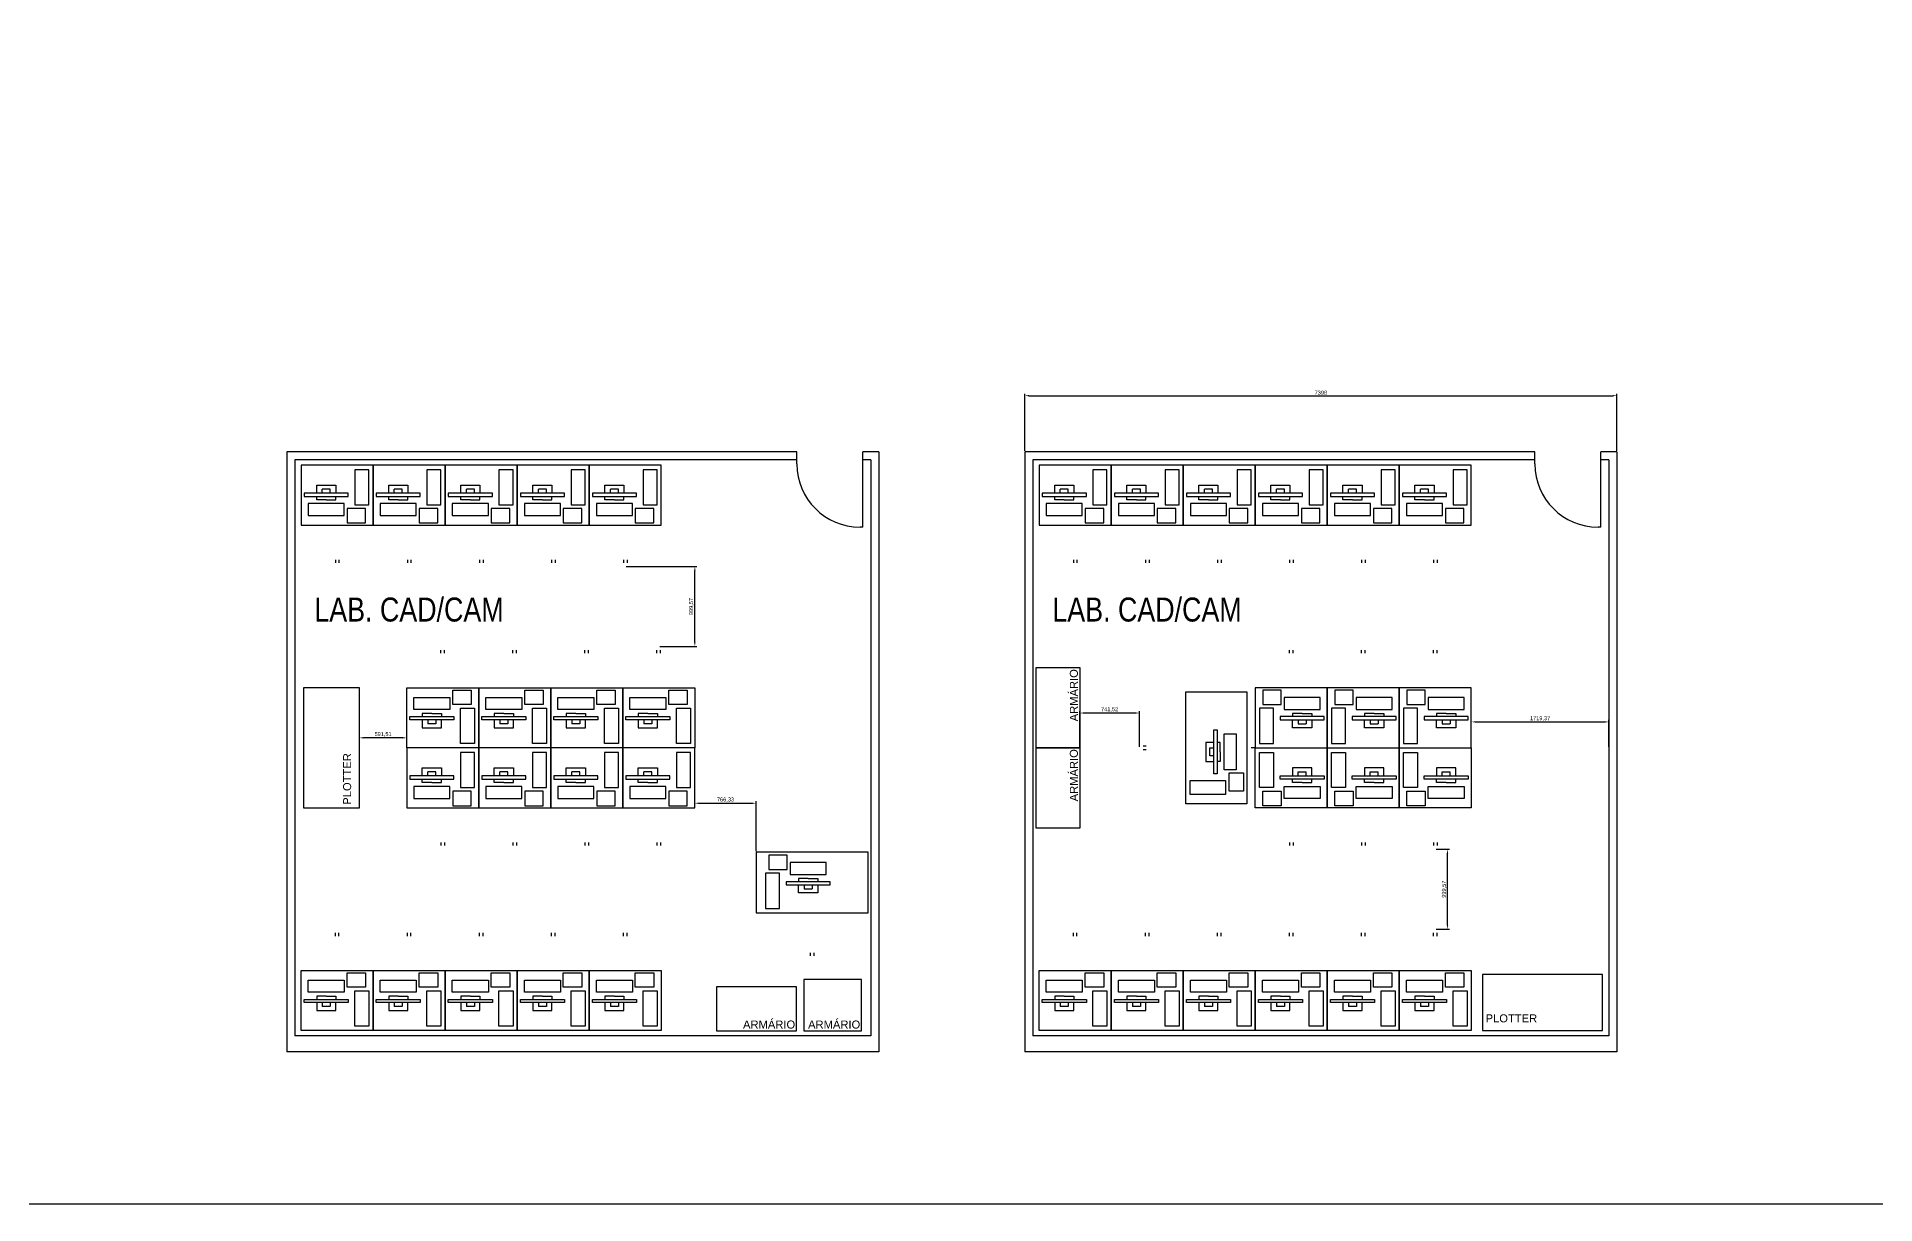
# Model space of a CAD drawing. Header units: millimetres. Extents: x 18768 to 1484868, y -11027 to 520152.
# Drawn here: x 392606 to 415581, y 25708 to 40299 of the extents above; entities that cross this region are included whole.
import ezdxf

# ---------------------------------------------------------------- set-up
doc = ezdxf.new("R2010")
doc.units = ezdxf.units.MM
for name, color, linetype in [('A Construir', 1, 'Continuous'), ('L035-ARRANJO-ADQUIRIR', 102, 'Continuous'), ('L035-TEXTO', 40, 'Continuous'), ('PAREDES', 7, 'Continuous')]:
    doc.layers.add(name, color=color, linetype=linetype)
doc.layers.add('L035-DEMOLIÇÃO', color=40, linetype='Continuous', plot=False)
doc.styles.get("Standard").update_dxf_attribs({"font": 'arial.ttf'})
doc.dimstyles.new('Anotativo', dxfattribs={"dimscale": 0, "dimtxt": 2.5, "dimasz": 2.5, "dimexe": 1.25, "dimexo": 0.625, "dimtad": 1, "dimtxsty": 'Standard', "dimcen": 2.5, "dimadec": 0, "dimazin": 0, "dimtfac": 1, "dimtmove": 0, "dimatfit": 3, "dimfxl": 1, "dimarcsym": 0})

# ---------------------------------------------------------------- blocks, each defined once
blk = doc.blocks.new('*D161')
at = {"color": 0, "lineweight": -2, "transparency": 16777216}
for p, q in [((399973, 33678), (400855, 33678)), ((400830, 32728), (400830, 33628)), ((400392, 32678), (400855, 32678))]:
    blk.add_line(p, q, dxfattribs=at)
at = {"color": 0, "lineweight": 15, "transparency": 16777216}
for points in [[(400822, 33628), (400839, 33628), (400830, 33678)], [(400822, 32728), (400839, 32728), (400830, 32678)]]:
    blk.add_solid(points, dxfattribs=at)
at = {"layer": 'DEFPOINTS', "color": 0, "lineweight": 15, "transparency": 16777216}
for p in [(399960, 33678), (400830, 33678), (400379, 32678)]:
    blk.add_point(p, dxfattribs=at)
at = {"color": 0, "transparency": 16777216, "insert": (400788, 33178), "char_height": 50, "attachment_point": 5, "rotation": 90}
blk.add_mtext('999,57', dxfattribs=at)
blk = doc.blocks.new('*D162')
at = {"color": 0, "lineweight": -2, "transparency": 16777216}
for p, q in [((400829, 30674), (400829, 30745)), ((400879, 30720), (401546, 30720)), ((401596, 30121), (401596, 30745))]:
    blk.add_line(p, q, dxfattribs=at)
at = {"color": 0, "lineweight": 15, "transparency": 16777216}
for points in [[(400879, 30728), (400879, 30711), (400829, 30720)], [(401546, 30728), (401546, 30711), (401596, 30720)]]:
    blk.add_solid(points, dxfattribs=at)
at = {"layer": 'DEFPOINTS', "color": 0, "lineweight": 15, "transparency": 16777216}
for p in [(400829, 30661), (401596, 30720), (401596, 30109)]:
    blk.add_point(p, dxfattribs=at)
at = {"color": 0, "transparency": 16777216, "insert": (401213, 30762), "char_height": 50, "attachment_point": 5}
blk.add_mtext('766,33', dxfattribs=at)
blk = doc.blocks.new('*D163')
at = {"color": 0, "lineweight": -2, "transparency": 16777216}
for p, q in [((396638, 31424), (396638, 31562)), ((397179, 31537), (396688, 31537)), ((397229, 31424), (397229, 31562))]:
    blk.add_line(p, q, dxfattribs=at)
at = {"color": 0, "lineweight": 15, "transparency": 16777216}
for points in [[(396688, 31545), (396688, 31528), (396638, 31537)], [(397179, 31545), (397179, 31528), (397229, 31537)]]:
    blk.add_solid(points, dxfattribs=at)
at = {"layer": 'DEFPOINTS', "color": 0, "lineweight": 15, "transparency": 16777216}
for p in [(396638, 31537), (396638, 31411), (397229, 31411)]:
    blk.add_point(p, dxfattribs=at)
at = {"color": 0, "transparency": 16777216, "insert": (396934, 31579), "char_height": 50, "attachment_point": 5}
blk.add_mtext('591,51', dxfattribs=at)
blk = doc.blocks.new('*D164')
at = {"color": 0, "lineweight": -2, "transparency": 16777216}
for p, q in [((410096, 30144), (410262, 30144)), ((410237, 29195), (410237, 30094)), ((410096, 29145), (410262, 29145))]:
    blk.add_line(p, q, dxfattribs=at)
at = {"color": 0, "lineweight": 15, "transparency": 16777216}
for points in [[(410229, 30094), (410245, 30094), (410237, 30144)], [(410229, 29195), (410245, 29195), (410237, 29145)]]:
    blk.add_solid(points, dxfattribs=at)
at = {"layer": 'DEFPOINTS', "color": 0, "lineweight": 15, "transparency": 16777216}
for p in [(410083, 30144), (410237, 30144), (410083, 29145)]:
    blk.add_point(p, dxfattribs=at)
at = {"color": 0, "transparency": 16777216, "insert": (410195, 29645), "char_height": 50, "attachment_point": 5, "rotation": 90}
blk.add_mtext('999,57', dxfattribs=at)
blk = doc.blocks.new('*D165')
at = {"color": 0, "lineweight": -2, "transparency": 16777216}
for p, q in [((410533, 31424), (410533, 31761)), ((410583, 31736), (412203, 31736)), ((412253, 31424), (412253, 31761))]:
    blk.add_line(p, q, dxfattribs=at)
at = {"color": 0, "lineweight": 15, "transparency": 16777216}
for points in [[(410583, 31744), (410583, 31728), (410533, 31736)], [(412203, 31744), (412203, 31728), (412253, 31736)]]:
    blk.add_solid(points, dxfattribs=at)
at = {"layer": 'DEFPOINTS', "color": 0, "lineweight": 15, "transparency": 16777216}
for p in [(412253, 31736), (410533, 31411), (412253, 31411)]:
    blk.add_point(p, dxfattribs=at)
at = {"color": 0, "transparency": 16777216, "insert": (411393, 31778), "char_height": 50, "attachment_point": 5}
blk.add_mtext('1719,37', dxfattribs=at)
blk = doc.blocks.new('*D166')
at = {"color": 0, "lineweight": -2, "transparency": 16777216}
for p, q in [((405643, 31424), (405643, 31872)), ((406335, 31847), (405693, 31847)), ((406385, 31424), (406385, 31872))]:
    blk.add_line(p, q, dxfattribs=at)
at = {"color": 0, "lineweight": 15, "transparency": 16777216}
for points in [[(405693, 31856), (405693, 31839), (405643, 31847)], [(406335, 31856), (406335, 31839), (406385, 31847)]]:
    blk.add_solid(points, dxfattribs=at)
at = {"layer": 'DEFPOINTS', "color": 0, "lineweight": 15, "transparency": 16777216}
for p in [(405643, 31847), (405643, 31411), (406385, 31411)]:
    blk.add_point(p, dxfattribs=at)
at = {"color": 0, "transparency": 16777216, "insert": (406014, 31890), "char_height": 50, "attachment_point": 5}
blk.add_mtext('741,52', dxfattribs=at)
blk = doc.blocks.new('*D806')
at = {"layer": 'A Construir', "color": 0, "linetype": 'ByBlock', "lineweight": -2, "transparency": 16777216}
for p, q in [((404954, 35123), (404954, 35838)), ((405004, 35813), (412302, 35813)), ((412352, 35123), (412352, 35838))]:
    blk.add_line(p, q, dxfattribs=at)
at = {"layer": 'A Construir', "color": 0, "linetype": 'ByBlock', "lineweight": 15, "transparency": 16777216}
for points in [[(405004, 35822), (405004, 35805), (404954, 35813)], [(412302, 35822), (412302, 35805), (412352, 35813)]]:
    blk.add_solid(points, dxfattribs=at)
at = {"layer": 'DEFPOINTS', "color": 0, "linetype": 'ByBlock', "lineweight": 15, "transparency": 16777216}
for p in [(412352, 35813), (404954, 35110), (412352, 35110)]:
    blk.add_point(p, dxfattribs=at)
at = {"layer": 'A Construir', "color": 0, "linetype": 'ByBlock', "lineweight": 15, "transparency": 16777216, "insert": (408653, 35851), "char_height": 50, "attachment_point": 5}
blk.add_mtext('7398', dxfattribs=at)

msp = doc.modelspace()

# ---------------------------------------------------------------- linework, layer by layer
for p, q in [((396104.513, 34593.763), (396104.513, 34693.763)), ((396104.513, 34693.763), (396344.513, 34693.763)), ((396344.513, 34693.763), (396344.513, 34593.763)), ((397004.513, 34593.763), (397004.513, 34693.763)), ((397004.513, 34693.763), (397244.513, 34693.763)), ((397244.513, 34693.763), (397244.513, 34593.763)), ((397904.513, 34593.763), (397904.513, 34693.763)), ((397904.513, 34693.763), (398144.513, 34693.763)), ((398144.513, 34693.763), (398144.513, 34593.763)), ((398804.513, 34593.763), (398804.513, 34693.763)), ((398804.513, 34693.763), (399044.513, 34693.763)), ((399044.513, 34693.763), (399044.513, 34593.763)), ((399704.513, 34593.763), (399704.513, 34693.763)), ((399704.513, 34693.763), (399944.513, 34693.763)), ((399944.513, 34693.763), (399944.513, 34593.763)), ((405327.412, 34593.763), (405327.412, 34693.763)), ((405327.412, 34693.763), (405567.412, 34693.763)), ((405567.412, 34693.763), (405567.412, 34593.763)), ((406227.412, 34593.763), (406227.412, 34693.763)), ((406227.412, 34693.763), (406467.412, 34693.763)), ((406467.412, 34693.763), (406467.412, 34593.763)), ((407127.412, 34593.763), (407127.412, 34693.763)), ((407127.412, 34693.763), (407367.412, 34693.763)), ((407367.412, 34693.763), (407367.412, 34593.763)), ((408027.412, 34593.763), (408027.412, 34693.763)), ((408027.412, 34693.763), (408267.412, 34693.763)), ((408267.412, 34693.763), (408267.412, 34593.763)), ((408927.412, 34593.763), (408927.412, 34693.763)), ((408927.412, 34693.763), (409167.412, 34693.763)), ((409167.412, 34693.763), (409167.412, 34593.763)), ((409827.412, 34593.763), (409827.412, 34693.763)), ((409827.412, 34693.763), (410067.412, 34693.763)), ((410067.412, 34693.763), (410067.412, 34593.763)), ((396104.513, 34513.763), (396104.513, 34553.763)), ((396224.513, 34513.763), (396104.513, 34513.763)), ((396174.513, 34593.763), (396174.513, 34643.763)), ((396224.513, 34513.763), (396344.513, 34513.763)), ((396274.513, 34593.763), (396274.513, 34643.763)), ((396344.513, 34513.763), (396344.513, 34553.763)), ((397004.513, 34513.763), (397004.513, 34553.763)), ((397124.513, 34513.763), (397004.513, 34513.763)), ((397074.513, 34593.763), (397074.513, 34643.763)), ((397124.513, 34513.763), (397244.513, 34513.763)), ((397174.513, 34593.763), (397174.513, 34643.763)), ((397244.513, 34513.763), (397244.513, 34553.763)), ((397904.513, 34513.763), (397904.513, 34553.763)), ((398024.513, 34513.763), (397904.513, 34513.763)), ((397974.513, 34593.763), (397974.513, 34643.763)), ((398024.513, 34513.763), (398144.513, 34513.763)), ((398074.513, 34593.763), (398074.513, 34643.763)), ((398144.513, 34513.763), (398144.513, 34553.763)), ((398804.513, 34513.763), (398804.513, 34553.763)), ((398924.513, 34513.763), (398804.513, 34513.763)), ((398874.513, 34593.763), (398874.513, 34643.763)), ((398924.513, 34513.763), (399044.513, 34513.763)), ((398974.513, 34593.763), (398974.513, 34643.763)), ((399044.513, 34513.763), (399044.513, 34553.763)), ((399704.513, 34513.763), (399704.513, 34553.763)), ((399824.513, 34513.763), (399704.513, 34513.763)), ((399774.513, 34593.763), (399774.513, 34643.763)), ((399824.513, 34513.763), (399944.513, 34513.763)), ((399874.513, 34593.763), (399874.513, 34643.763)), ((399944.513, 34513.763), (399944.513, 34553.763)), ((405327.412, 34513.763), (405327.412, 34553.763)), ((405447.412, 34513.763), (405327.412, 34513.763)), ((405397.412, 34593.763), (405397.412, 34643.763)), ((405447.412, 34513.763), (405567.412, 34513.763)), ((405497.412, 34593.763), (405497.412, 34643.763)), ((405567.412, 34513.763), (405567.412, 34553.763)), ((406227.412, 34513.763), (406227.412, 34553.763)), ((406347.412, 34513.763), (406227.412, 34513.763)), ((406297.412, 34593.763), (406297.412, 34643.763)), ((406347.412, 34513.763), (406467.412, 34513.763)), ((406397.412, 34593.763), (406397.412, 34643.763)), ((406467.412, 34513.763), (406467.412, 34553.763)), ((407127.412, 34513.763), (407127.412, 34553.763)), ((407247.412, 34513.763), (407127.412, 34513.763)), ((407197.412, 34593.763), (407197.412, 34643.763)), ((407247.412, 34513.763), (407367.412, 34513.763)), ((407297.412, 34593.763), (407297.412, 34643.763)), ((407367.412, 34513.763), (407367.412, 34553.763)), ((408027.412, 34513.763), (408027.412, 34553.763)), ((408147.412, 34513.763), (408027.412, 34513.763)), ((408097.412, 34593.763), (408097.412, 34643.763)), ((408147.412, 34513.763), (408267.412, 34513.763)), ((408197.412, 34593.763), (408197.412, 34643.763)), ((408267.412, 34513.763), (408267.412, 34553.763)), ((408927.412, 34513.763), (408927.412, 34553.763)), ((409047.412, 34513.763), (408927.412, 34513.763)), ((408997.412, 34593.763), (408997.412, 34643.763)), ((409047.412, 34513.763), (409167.412, 34513.763)), ((409097.412, 34593.763), (409097.412, 34643.763)), ((409167.412, 34513.763), (409167.412, 34553.763)), ((409827.412, 34513.763), (409827.412, 34553.763)), ((409947.412, 34513.763), (409827.412, 34513.763)), ((409897.412, 34593.763), (409897.412, 34643.763)), ((409947.412, 34513.763), (410067.412, 34513.763)), ((409997.412, 34593.763), (409997.412, 34643.763)), ((410067.412, 34513.763), (410067.412, 34553.763)), ((397543.576, 31841.952), (397423.576, 31841.952)), ((397423.576, 31841.952), (397423.576, 31801.952)), ((397423.576, 31761.952), (397423.576, 31661.952)), ((397493.576, 31761.952), (397493.576, 31711.952)), ((397543.576, 31841.952), (397663.576, 31841.952)), ((397593.576, 31761.952), (397593.576, 31711.952)), ((397663.576, 31841.952), (397663.576, 31801.952)), ((397663.576, 31661.952), (397663.576, 31761.952)), ((398443.576, 31841.952), (398323.576, 31841.952)), ((398323.576, 31841.952), (398323.576, 31801.952)), ((398323.576, 31761.952), (398323.576, 31661.952)), ((398393.576, 31761.952), (398393.576, 31711.952)), ((398443.576, 31841.952), (398563.576, 31841.952)), ((398493.576, 31761.952), (398493.576, 31711.952)), ((398563.576, 31841.952), (398563.576, 31801.952)), ((398563.576, 31661.952), (398563.576, 31761.952)), ((399343.576, 31841.952), (399223.576, 31841.952)), ((399223.576, 31841.952), (399223.576, 31801.952)), ((399223.576, 31761.952), (399223.576, 31661.952)), ((399293.576, 31761.952), (399293.576, 31711.952)), ((399343.576, 31841.952), (399463.576, 31841.952)), ((399393.576, 31761.952), (399393.576, 31711.952)), ((399463.576, 31841.952), (399463.576, 31801.952)), ((399463.576, 31661.952), (399463.576, 31761.952)), ((400243.576, 31841.952), (400123.576, 31841.952)), ((400123.576, 31841.952), (400123.576, 31801.952)), ((400123.576, 31761.952), (400123.576, 31661.952)), ((400193.576, 31761.952), (400193.576, 31711.952)), ((400243.576, 31841.952), (400363.576, 31841.952)), ((400293.576, 31761.952), (400293.576, 31711.952)), ((400363.576, 31841.952), (400363.576, 31801.952)), ((400363.576, 31661.952), (400363.576, 31761.952)), ((408419.035, 31841.952), (408299.035, 31841.952)), ((408299.035, 31841.952), (408299.035, 31801.952)), ((408299.035, 31661.952), (408299.035, 31761.952)), ((408369.035, 31761.952), (408369.035, 31711.952)), ((408419.035, 31841.952), (408539.035, 31841.952)), ((408469.035, 31761.952), (408469.035, 31711.952)), ((408539.035, 31841.952), (408539.035, 31801.952)), ((408539.035, 31761.952), (408539.035, 31661.952)), ((409319.035, 31841.952), (409199.035, 31841.952)), ((409199.035, 31841.952), (409199.035, 31801.952)), ((409199.035, 31661.952), (409199.035, 31761.952)), ((409269.035, 31761.952), (409269.035, 31711.952)), ((409319.035, 31841.952), (409439.035, 31841.952)), ((409369.035, 31761.952), (409369.035, 31711.952)), ((409439.035, 31841.952), (409439.035, 31801.952)), ((409439.035, 31761.952), (409439.035, 31661.952)), ((410219.035, 31841.952), (410099.035, 31841.952)), ((410099.035, 31841.952), (410099.035, 31801.952)), ((410099.035, 31661.952), (410099.035, 31761.952)), ((410169.035, 31761.952), (410169.035, 31711.952)), ((410219.035, 31841.952), (410339.035, 31841.952)), ((410269.035, 31761.952), (410269.035, 31711.952)), ((410339.035, 31841.952), (410339.035, 31801.952)), ((410339.035, 31761.952), (410339.035, 31661.952)), ((397423.576, 31661.952), (397663.576, 31661.952)), ((398323.576, 31661.952), (398563.576, 31661.952)), ((399223.576, 31661.952), (399463.576, 31661.952)), ((400123.576, 31661.952), (400363.576, 31661.952)), ((407315.872, 31480.492), (407215.872, 31480.492)), ((407215.872, 31480.492), (407215.872, 31240.492)), ((407395.872, 31480.492), (407355.872, 31480.492)), ((407395.872, 31360.492), (407395.872, 31480.492)), ((408539.035, 31661.952), (408299.035, 31661.952)), ((409439.035, 31661.952), (409199.035, 31661.952)), ((410339.035, 31661.952), (410099.035, 31661.952)), ((407265.872, 31410.492), (407315.872, 31410.492)), ((407315.872, 31310.492), (407265.872, 31310.492)), ((407395.872, 31360.492), (407395.872, 31240.492)), ((407830.416, 31410.492), (407780.416, 31410.492)), ((397423.576, 31160.451), (397663.576, 31160.451)), ((397423.576, 31060.451), (397423.576, 31160.451)), ((397423.576, 30980.451), (397423.576, 31020.451)), ((397493.576, 31060.451), (397493.576, 31110.451)), ((397593.576, 31060.451), (397593.576, 31110.451)), ((397663.576, 31160.451), (397663.576, 31060.451)), ((397663.576, 30980.451), (397663.576, 31020.451)), ((398323.576, 31060.451), (398323.576, 31160.451)), ((398323.576, 31160.451), (398563.576, 31160.451)), ((398323.576, 30980.451), (398323.576, 31020.451)), ((398393.576, 31060.451), (398393.576, 31110.451)), ((398493.576, 31060.451), (398493.576, 31110.451)), ((398563.576, 31160.451), (398563.576, 31060.451)), ((398563.576, 30980.451), (398563.576, 31020.451)), ((399223.576, 31060.451), (399223.576, 31160.451)), ((399223.576, 31160.451), (399463.576, 31160.451)), ((399223.576, 30980.451), (399223.576, 31020.451)), ((399293.576, 31060.451), (399293.576, 31110.451)), ((399393.576, 31060.451), (399393.576, 31110.451)), ((399463.576, 31160.451), (399463.576, 31060.451)), ((399463.576, 30980.451), (399463.576, 31020.451)), ((400123.576, 31060.451), (400123.576, 31160.451)), ((400123.576, 31160.451), (400363.576, 31160.451)), ((400123.576, 30980.451), (400123.576, 31020.451)), ((400193.576, 31060.451), (400193.576, 31110.451)), ((400293.576, 31060.451), (400293.576, 31110.451)), ((400363.576, 31160.451), (400363.576, 31060.451)), ((400363.576, 30980.451), (400363.576, 31020.451)), ((407215.872, 31240.492), (407315.872, 31240.492)), ((407395.872, 31240.492), (407355.872, 31240.492)), ((408299.035, 31160.451), (408299.035, 31060.451)), ((408539.035, 31160.451), (408299.035, 31160.451)), ((408299.035, 30980.451), (408299.035, 31020.451)), ((408369.035, 31060.451), (408369.035, 31110.451)), ((408469.035, 31060.451), (408469.035, 31110.451)), ((408539.035, 31060.451), (408539.035, 31160.451)), ((408539.035, 30980.451), (408539.035, 31020.451)), ((409199.035, 31160.451), (409199.035, 31060.451)), ((409439.035, 31160.451), (409199.035, 31160.451)), ((409199.035, 30980.451), (409199.035, 31020.451)), ((409269.035, 31060.451), (409269.035, 31110.451)), ((409369.035, 31060.451), (409369.035, 31110.451)), ((409439.035, 31060.451), (409439.035, 31160.451)), ((409439.035, 30980.451), (409439.035, 31020.451)), ((410099.035, 31160.451), (410099.035, 31060.451)), ((410339.035, 31160.451), (410099.035, 31160.451)), ((410099.035, 30980.451), (410099.035, 31020.451)), ((410169.035, 31060.451), (410169.035, 31110.451)), ((410269.035, 31060.451), (410269.035, 31110.451)), ((410339.035, 31060.451), (410339.035, 31160.451)), ((410339.035, 30980.451), (410339.035, 31020.451)), ((397543.576, 30980.451), (397423.576, 30980.451)), ((397543.576, 30980.451), (397663.576, 30980.451)), ((398443.576, 30980.451), (398323.576, 30980.451)), ((398443.576, 30980.451), (398563.576, 30980.451)), ((399343.576, 30980.451), (399223.576, 30980.451)), ((399343.576, 30980.451), (399463.576, 30980.451)), ((400243.576, 30980.451), (400123.576, 30980.451)), ((400243.576, 30980.451), (400363.576, 30980.451)), ((408419.035, 30980.451), (408299.035, 30980.451)), ((408419.035, 30980.451), (408539.035, 30980.451)), ((409319.035, 30980.451), (409199.035, 30980.451)), ((409319.035, 30980.451), (409439.035, 30980.451)), ((410219.035, 30980.451), (410099.035, 30980.451)), ((410219.035, 30980.451), (410339.035, 30980.451)), ((402245.007, 29778.016), (402125.007, 29778.016)), ((402125.007, 29778.016), (402125.007, 29738.016)), ((402125.007, 29598.016), (402125.007, 29698.016)), ((402195.007, 29698.016), (402195.007, 29648.016)), ((402245.007, 29778.016), (402365.007, 29778.016)), ((402295.007, 29698.016), (402295.007, 29648.016)), ((402365.007, 29778.016), (402365.007, 29738.016)), ((402365.007, 29698.016), (402365.007, 29598.016)), ((402365.007, 29598.016), (402125.007, 29598.016)), ((396224.513, 28308.639), (396104.513, 28308.639)), ((396104.513, 28308.639), (396104.513, 28268.639)), ((396224.513, 28308.639), (396344.513, 28308.639)), ((396344.513, 28308.639), (396344.513, 28268.639)), ((397124.513, 28308.639), (397004.513, 28308.639)), ((397004.513, 28308.639), (397004.513, 28268.639)), ((397124.513, 28308.639), (397244.513, 28308.639)), ((397244.513, 28308.639), (397244.513, 28268.639)), ((398024.513, 28308.639), (397904.513, 28308.639)), ((397904.513, 28308.639), (397904.513, 28268.639)), ((398024.513, 28308.639), (398144.513, 28308.639)), ((398144.513, 28308.639), (398144.513, 28268.639)), ((398924.513, 28308.639), (398804.513, 28308.639)), ((398804.513, 28308.639), (398804.513, 28268.639)), ((398924.513, 28308.639), (399044.513, 28308.639)), ((399044.513, 28308.639), (399044.513, 28268.639)), ((399824.513, 28308.639), (399704.513, 28308.639)), ((399704.513, 28308.639), (399704.513, 28268.639)), ((399824.513, 28308.639), (399944.513, 28308.639)), ((399944.513, 28308.639), (399944.513, 28268.639)), ((405447.412, 28308.639), (405327.412, 28308.639)), ((405327.412, 28308.639), (405327.412, 28268.639)), ((405447.412, 28308.639), (405567.412, 28308.639)), ((405567.412, 28308.639), (405567.412, 28268.639)), ((406347.412, 28308.639), (406227.412, 28308.639)), ((406227.412, 28308.639), (406227.412, 28268.639)), ((406347.412, 28308.639), (406467.412, 28308.639)), ((406467.412, 28308.639), (406467.412, 28268.639)), ((407247.412, 28308.639), (407127.412, 28308.639)), ((407127.412, 28308.639), (407127.412, 28268.639)), ((407247.412, 28308.639), (407367.412, 28308.639)), ((407367.412, 28308.639), (407367.412, 28268.639)), ((408147.412, 28308.639), (408027.412, 28308.639)), ((408027.412, 28308.639), (408027.412, 28268.639)), ((408147.412, 28308.639), (408267.412, 28308.639)), ((408267.412, 28308.639), (408267.412, 28268.639)), ((409047.412, 28308.639), (408927.412, 28308.639)), ((408927.412, 28308.639), (408927.412, 28268.639)), ((409047.412, 28308.639), (409167.412, 28308.639)), ((409167.412, 28308.639), (409167.412, 28268.639)), ((409947.412, 28308.639), (409827.412, 28308.639)), ((409827.412, 28308.639), (409827.412, 28268.639)), ((409947.412, 28308.639), (410067.412, 28308.639)), ((410067.412, 28308.639), (410067.412, 28268.639)), ((396104.513, 28228.639), (396104.513, 28128.639)), ((396104.513, 28128.639), (396344.513, 28128.639)), ((396174.513, 28228.639), (396174.513, 28178.639)), ((396274.513, 28228.639), (396274.513, 28178.639)), ((396344.513, 28128.639), (396344.513, 28228.639)), ((397004.513, 28228.639), (397004.513, 28128.639)), ((397004.513, 28128.639), (397244.513, 28128.639)), ((397074.513, 28228.639), (397074.513, 28178.639)), ((397174.513, 28228.639), (397174.513, 28178.639)), ((397244.513, 28128.639), (397244.513, 28228.639)), ((397904.513, 28228.639), (397904.513, 28128.639)), ((397904.513, 28128.639), (398144.513, 28128.639)), ((397974.513, 28228.639), (397974.513, 28178.639)), ((398074.513, 28228.639), (398074.513, 28178.639)), ((398144.513, 28128.639), (398144.513, 28228.639)), ((398804.513, 28228.639), (398804.513, 28128.639)), ((398804.513, 28128.639), (399044.513, 28128.639)), ((398874.513, 28228.639), (398874.513, 28178.639)), ((398974.513, 28228.639), (398974.513, 28178.639)), ((399044.513, 28128.639), (399044.513, 28228.639)), ((399704.513, 28228.639), (399704.513, 28128.639)), ((399704.513, 28128.639), (399944.513, 28128.639)), ((399774.513, 28228.639), (399774.513, 28178.639)), ((399874.513, 28228.639), (399874.513, 28178.639)), ((399944.513, 28128.639), (399944.513, 28228.639)), ((405327.412, 28228.639), (405327.412, 28128.639)), ((405327.412, 28128.639), (405567.412, 28128.639)), ((405397.412, 28228.639), (405397.412, 28178.639)), ((405497.412, 28228.639), (405497.412, 28178.639)), ((405567.412, 28128.639), (405567.412, 28228.639)), ((406227.412, 28228.639), (406227.412, 28128.639)), ((406227.412, 28128.639), (406467.412, 28128.639)), ((406297.412, 28228.639), (406297.412, 28178.639)), ((406397.412, 28228.639), (406397.412, 28178.639)), ((406467.412, 28128.639), (406467.412, 28228.639)), ((407127.412, 28228.639), (407127.412, 28128.639)), ((407127.412, 28128.639), (407367.412, 28128.639)), ((407197.412, 28228.639), (407197.412, 28178.639)), ((407297.412, 28228.639), (407297.412, 28178.639)), ((407367.412, 28128.639), (407367.412, 28228.639)), ((408027.412, 28228.639), (408027.412, 28128.639)), ((408027.412, 28128.639), (408267.412, 28128.639)), ((408097.412, 28228.639), (408097.412, 28178.639)), ((408197.412, 28228.639), (408197.412, 28178.639)), ((408267.412, 28128.639), (408267.412, 28228.639)), ((408927.412, 28228.639), (408927.412, 28128.639)), ((408927.412, 28128.639), (409167.412, 28128.639)), ((408997.412, 28228.639), (408997.412, 28178.639)), ((409097.412, 28228.639), (409097.412, 28178.639)), ((409167.412, 28128.639), (409167.412, 28228.639)), ((409827.412, 28228.639), (409827.412, 28128.639)), ((409827.412, 28128.639), (410067.412, 28128.639)), ((409897.412, 28228.639), (409897.412, 28178.639)), ((409997.412, 28228.639), (409997.412, 28178.639)), ((410067.412, 28128.639), (410067.412, 28228.639))]:
    msp.add_line(p, q)
for points in [[(395910.324, 34194.514), (396810.324, 34194.514), (396810.324, 34944.514), (395910.324, 34944.514)], [(396810.324, 34194.514), (397710.324, 34194.514), (397710.324, 34944.514), (396810.324, 34944.514)], [(397710.324, 34194.514), (398610.324, 34194.514), (398610.324, 34944.514), (397710.324, 34944.514)], [(398610.324, 34194.514), (399510.324, 34194.514), (399510.324, 34944.514), (398610.324, 34944.514)], [(399510.324, 34194.514), (400410.324, 34194.514), (400410.324, 34944.514), (399510.324, 34944.514)], [(405133.224, 34194.514), (406033.224, 34194.514), (406033.224, 34944.514), (405133.224, 34944.514)], [(406033.224, 34194.514), (406933.224, 34194.514), (406933.224, 34944.514), (406033.224, 34944.514)], [(406933.224, 34194.514), (407833.224, 34194.514), (407833.224, 34944.514), (406933.224, 34944.514)], [(407833.224, 34194.514), (408733.224, 34194.514), (408733.224, 34944.514), (407833.224, 34944.514)], [(408733.224, 34194.514), (409633.224, 34194.514), (409633.224, 34944.514), (408733.224, 34944.514)], [(409633.224, 34194.514), (410533.224, 34194.514), (410533.224, 34944.514), (409633.224, 34944.514)], [(396582.713, 34448.124), (396757.713, 34448.124), (396757.713, 34888.124), (396582.713, 34888.124)], [(397482.713, 34448.124), (397657.713, 34448.124), (397657.713, 34888.124), (397482.713, 34888.124)], [(398382.713, 34448.124), (398557.713, 34448.124), (398557.713, 34888.124), (398382.713, 34888.124)], [(399282.713, 34448.124), (399457.713, 34448.124), (399457.713, 34888.124), (399282.713, 34888.124)], [(400182.713, 34448.124), (400357.713, 34448.124), (400357.713, 34888.124), (400182.713, 34888.124)], [(405805.612, 34448.124), (405980.612, 34448.124), (405980.612, 34888.124), (405805.612, 34888.124)], [(406705.612, 34448.124), (406880.612, 34448.124), (406880.612, 34888.124), (406705.612, 34888.124)], [(407605.612, 34448.124), (407780.612, 34448.124), (407780.612, 34888.124), (407605.612, 34888.124)], [(408505.612, 34448.124), (408680.612, 34448.124), (408680.612, 34888.124), (408505.612, 34888.124)], [(409405.612, 34448.124), (409580.612, 34448.124), (409580.612, 34888.124), (409405.612, 34888.124)], [(410305.612, 34448.124), (410480.612, 34448.124), (410480.612, 34888.124), (410305.612, 34888.124)], [(395949.513, 34553.763), (396499.513, 34553.763), (396499.513, 34593.763), (395949.513, 34593.763)], [(395999.513, 34313.845), (396449.513, 34313.845), (396449.513, 34463.845), (395999.513, 34463.845)], [(396849.513, 34553.763), (397399.513, 34553.763), (397399.513, 34593.763), (396849.513, 34593.763)], [(396899.513, 34313.845), (397349.513, 34313.845), (397349.513, 34463.845), (396899.513, 34463.845)], [(397749.513, 34553.763), (398299.513, 34553.763), (398299.513, 34593.763), (397749.513, 34593.763)], [(397799.513, 34313.845), (398249.513, 34313.845), (398249.513, 34463.845), (397799.513, 34463.845)], [(398649.513, 34553.763), (399199.513, 34553.763), (399199.513, 34593.763), (398649.513, 34593.763)], [(398699.513, 34313.845), (399149.513, 34313.845), (399149.513, 34463.845), (398699.513, 34463.845)], [(399549.513, 34553.763), (400099.513, 34553.763), (400099.513, 34593.763), (399549.513, 34593.763)], [(399599.513, 34313.845), (400049.513, 34313.845), (400049.513, 34463.845), (399599.513, 34463.845)], [(405172.412, 34553.763), (405722.412, 34553.763), (405722.412, 34593.763), (405172.412, 34593.763)], [(405222.412, 34313.845), (405672.412, 34313.845), (405672.412, 34463.845), (405222.412, 34463.845)], [(406072.412, 34553.763), (406622.412, 34553.763), (406622.412, 34593.763), (406072.412, 34593.763)], [(406122.412, 34313.845), (406572.412, 34313.845), (406572.412, 34463.845), (406122.412, 34463.845)], [(406972.412, 34553.763), (407522.412, 34553.763), (407522.412, 34593.763), (406972.412, 34593.763)], [(407022.412, 34313.845), (407472.412, 34313.845), (407472.412, 34463.845), (407022.412, 34463.845)], [(407872.412, 34553.763), (408422.412, 34553.763), (408422.412, 34593.763), (407872.412, 34593.763)], [(407922.412, 34313.845), (408372.412, 34313.845), (408372.412, 34463.845), (407922.412, 34463.845)], [(408772.412, 34553.763), (409322.412, 34553.763), (409322.412, 34593.763), (408772.412, 34593.763)], [(408822.412, 34313.845), (409272.412, 34313.845), (409272.412, 34463.845), (408822.412, 34463.845)], [(409672.412, 34553.763), (410222.412, 34553.763), (410222.412, 34593.763), (409672.412, 34593.763)], [(409722.412, 34313.845), (410172.412, 34313.845), (410172.412, 34463.845), (409722.412, 34463.845)], [(396486.29, 34222.266), (396716.29, 34222.266), (396716.29, 34402.266), (396486.29, 34402.266)], [(397386.29, 34222.266), (397616.29, 34222.266), (397616.29, 34402.266), (397386.29, 34402.266)], [(398286.29, 34222.266), (398516.29, 34222.266), (398516.29, 34402.266), (398286.29, 34402.266)], [(399186.29, 34222.266), (399416.29, 34222.266), (399416.29, 34402.266), (399186.29, 34402.266)], [(400086.29, 34222.266), (400316.29, 34222.266), (400316.29, 34402.266), (400086.29, 34402.266)], [(405709.189, 34222.266), (405939.189, 34222.266), (405939.189, 34402.266), (405709.189, 34402.266)], [(406609.189, 34222.266), (406839.189, 34222.266), (406839.189, 34402.266), (406609.189, 34402.266)], [(407509.189, 34222.266), (407739.189, 34222.266), (407739.189, 34402.266), (407509.189, 34402.266)], [(408409.189, 34222.266), (408639.189, 34222.266), (408639.189, 34402.266), (408409.189, 34402.266)], [(409309.189, 34222.266), (409539.189, 34222.266), (409539.189, 34402.266), (409309.189, 34402.266)], [(410209.189, 34222.266), (410439.189, 34222.266), (410439.189, 34402.266), (410209.189, 34402.266)], [(405643.293, 31411.201), (405643.293, 32411.201), (405093.293, 32411.201), (405093.293, 31411.201)], [(396637.876, 30661.201), (396637.876, 32161.201), (395937.876, 32161.201), (395937.876, 30661.201)], [(397229.387, 32161.201), (398129.387, 32161.201), (398129.387, 31411.201), (397229.387, 31411.201)], [(397318.576, 32041.87), (397768.576, 32041.87), (397768.576, 31891.87), (397318.576, 31891.87)], [(397805.353, 32133.449), (398035.353, 32133.449), (398035.353, 31953.449), (397805.353, 31953.449)], [(398129.387, 32161.201), (399029.387, 32161.201), (399029.387, 31411.201), (398129.387, 31411.201)], [(398218.576, 32041.87), (398668.576, 32041.87), (398668.576, 31891.87), (398218.576, 31891.87)], [(398705.353, 32133.449), (398935.353, 32133.449), (398935.353, 31953.449), (398705.353, 31953.449)], [(399029.387, 32161.201), (399929.387, 32161.201), (399929.387, 31411.201), (399029.387, 31411.201)], [(399118.576, 32041.87), (399568.576, 32041.87), (399568.576, 31891.87), (399118.576, 31891.87)], [(399605.353, 32133.449), (399835.353, 32133.449), (399835.353, 31953.449), (399605.353, 31953.449)], [(399929.387, 32161.201), (400829.387, 32161.201), (400829.387, 31411.201), (399929.387, 31411.201)], [(400018.576, 32041.87), (400468.576, 32041.87), (400468.576, 31891.87), (400018.576, 31891.87)], [(400505.353, 32133.449), (400735.353, 32133.449), (400735.353, 31953.449), (400505.353, 31953.449)], [(407726.831, 32111.201), (407726.831, 30711.201), (406966.831, 30711.201), (406966.831, 32111.201)], [(408733.224, 32161.201), (407833.224, 32161.201), (407833.224, 31411.201), (408733.224, 31411.201)], [(408157.258, 32133.449), (407927.258, 32133.449), (407927.258, 31953.449), (408157.258, 31953.449)], [(408644.035, 32041.87), (408194.035, 32041.87), (408194.035, 31891.87), (408644.035, 31891.87)], [(409633.224, 32161.201), (408733.224, 32161.201), (408733.224, 31411.201), (409633.224, 31411.201)], [(409057.258, 32133.449), (408827.258, 32133.449), (408827.258, 31953.449), (409057.258, 31953.449)], [(409544.035, 32041.87), (409094.035, 32041.87), (409094.035, 31891.87), (409544.035, 31891.87)], [(410533.224, 32161.201), (409633.224, 32161.201), (409633.224, 31411.201), (410533.224, 31411.201)], [(409957.258, 32133.449), (409727.258, 32133.449), (409727.258, 31953.449), (409957.258, 31953.449)], [(410444.035, 32041.87), (409994.035, 32041.87), (409994.035, 31891.87), (410444.035, 31891.87)], [(397268.576, 31801.952), (397818.576, 31801.952), (397818.576, 31761.952), (397268.576, 31761.952)], [(397901.776, 31907.592), (398076.776, 31907.592), (398076.776, 31467.592), (397901.776, 31467.592)], [(398168.576, 31801.952), (398718.576, 31801.952), (398718.576, 31761.952), (398168.576, 31761.952)], [(398801.776, 31907.592), (398976.776, 31907.592), (398976.776, 31467.592), (398801.776, 31467.592)], [(399068.576, 31801.952), (399618.576, 31801.952), (399618.576, 31761.952), (399068.576, 31761.952)], [(399701.776, 31907.592), (399876.776, 31907.592), (399876.776, 31467.592), (399701.776, 31467.592)], [(399968.576, 31801.952), (400518.576, 31801.952), (400518.576, 31761.952), (399968.576, 31761.952)], [(400601.776, 31907.592), (400776.776, 31907.592), (400776.776, 31467.592), (400601.776, 31467.592)], [(408060.835, 31907.592), (407885.835, 31907.592), (407885.835, 31467.592), (408060.835, 31467.592)], [(408694.035, 31801.952), (408144.035, 31801.952), (408144.035, 31761.952), (408694.035, 31761.952)], [(408960.835, 31907.592), (408785.835, 31907.592), (408785.835, 31467.592), (408960.835, 31467.592)], [(409594.035, 31801.952), (409044.035, 31801.952), (409044.035, 31761.952), (409594.035, 31761.952)], [(409860.835, 31907.592), (409685.835, 31907.592), (409685.835, 31467.592), (409860.835, 31467.592)], [(410494.035, 31801.952), (409944.035, 31801.952), (409944.035, 31761.952), (410494.035, 31761.952)], [(407355.872, 31635.492), (407355.872, 31085.492), (407315.872, 31085.492), (407315.872, 31635.492)], [(407595.79, 31585.492), (407595.79, 31135.492), (407445.79, 31135.492), (407445.79, 31585.492)], [(397229.387, 30661.201), (398129.387, 30661.201), (398129.387, 31411.201), (397229.387, 31411.201)], [(397901.776, 30914.811), (398076.776, 30914.811), (398076.776, 31354.811), (397901.776, 31354.811)], [(398129.387, 30661.201), (399029.387, 30661.201), (399029.387, 31411.201), (398129.387, 31411.201)], [(398801.776, 30914.811), (398976.776, 30914.811), (398976.776, 31354.811), (398801.776, 31354.811)], [(399029.387, 30661.201), (399929.387, 30661.201), (399929.387, 31411.201), (399029.387, 31411.201)], [(399701.776, 30914.811), (399876.776, 30914.811), (399876.776, 31354.811), (399701.776, 31354.811)], [(399929.387, 30661.201), (400829.387, 30661.201), (400829.387, 31411.201), (399929.387, 31411.201)], [(400601.776, 30914.811), (400776.776, 30914.811), (400776.776, 31354.811), (400601.776, 31354.811)], [(405643.293, 30411.201), (405643.293, 31411.201), (405093.293, 31411.201), (405093.293, 30411.201)], [(408733.224, 30661.201), (407833.224, 30661.201), (407833.224, 31411.201), (408733.224, 31411.201)], [(408060.835, 30914.811), (407885.835, 30914.811), (407885.835, 31354.811), (408060.835, 31354.811)], [(409633.224, 30661.201), (408733.224, 30661.201), (408733.224, 31411.201), (409633.224, 31411.201)], [(408960.835, 30914.811), (408785.835, 30914.811), (408785.835, 31354.811), (408960.835, 31354.811)], [(410533.224, 30661.201), (409633.224, 30661.201), (409633.224, 31411.201), (410533.224, 31411.201)], [(409860.835, 30914.811), (409685.835, 30914.811), (409685.835, 31354.811), (409860.835, 31354.811)], [(397268.576, 31020.451), (397818.576, 31020.451), (397818.576, 31060.451), (397268.576, 31060.451)], [(398168.576, 31020.451), (398718.576, 31020.451), (398718.576, 31060.451), (398168.576, 31060.451)], [(399068.576, 31020.451), (399618.576, 31020.451), (399618.576, 31060.451), (399068.576, 31060.451)], [(399968.576, 31020.451), (400518.576, 31020.451), (400518.576, 31060.451), (399968.576, 31060.451)], [(407687.369, 31098.715), (407687.369, 30868.715), (407507.369, 30868.715), (407507.369, 31098.715)], [(408694.035, 31020.451), (408144.035, 31020.451), (408144.035, 31060.451), (408694.035, 31060.451)], [(409594.035, 31020.451), (409044.035, 31020.451), (409044.035, 31060.451), (409594.035, 31060.451)], [(410494.035, 31020.451), (409944.035, 31020.451), (409944.035, 31060.451), (410494.035, 31060.451)], [(397318.576, 30780.533), (397768.576, 30780.533), (397768.576, 30930.533), (397318.576, 30930.533)], [(397805.353, 30688.954), (398035.353, 30688.954), (398035.353, 30868.954), (397805.353, 30868.954)], [(398218.576, 30780.533), (398668.576, 30780.533), (398668.576, 30930.533), (398218.576, 30930.533)], [(398705.353, 30688.954), (398935.353, 30688.954), (398935.353, 30868.954), (398705.353, 30868.954)], [(399118.576, 30780.533), (399568.576, 30780.533), (399568.576, 30930.533), (399118.576, 30930.533)], [(399605.353, 30688.954), (399835.353, 30688.954), (399835.353, 30868.954), (399605.353, 30868.954)], [(400018.576, 30780.533), (400468.576, 30780.533), (400468.576, 30930.533), (400018.576, 30930.533)], [(400505.353, 30688.954), (400735.353, 30688.954), (400735.353, 30868.954), (400505.353, 30868.954)], [(407461.512, 31002.292), (407461.512, 30827.292), (407021.512, 30827.292), (407021.512, 31002.292)], [(408157.258, 30688.954), (407927.258, 30688.954), (407927.258, 30868.954), (408157.258, 30868.954)], [(408644.035, 30780.533), (408194.035, 30780.533), (408194.035, 30930.533), (408644.035, 30930.533)], [(409057.258, 30688.954), (408827.258, 30688.954), (408827.258, 30868.954), (409057.258, 30868.954)], [(409544.035, 30780.533), (409094.035, 30780.533), (409094.035, 30930.533), (409544.035, 30930.533)], [(409957.258, 30688.954), (409727.258, 30688.954), (409727.258, 30868.954), (409957.258, 30868.954)], [(410444.035, 30780.533), (409994.035, 30780.533), (409994.035, 30930.533), (410444.035, 30930.533)], [(402995.716, 30108.975), (401595.716, 30108.975), (401595.716, 29348.975), (402995.716, 29348.975)], [(401983.23, 30069.513), (401753.23, 30069.513), (401753.23, 29889.513), (401983.23, 29889.513)], [(402470.007, 29977.934), (402020.007, 29977.934), (402020.007, 29827.934), (402470.007, 29827.934)], [(401886.807, 29843.655), (401711.807, 29843.655), (401711.807, 29403.655), (401886.807, 29403.655)], [(402520.007, 29738.016), (401970.007, 29738.016), (401970.007, 29698.016), (402520.007, 29698.016)], [(395910.324, 28627.889), (396810.324, 28627.889), (396810.324, 27877.889), (395910.324, 27877.889)], [(395999.513, 28508.557), (396449.513, 28508.557), (396449.513, 28358.557), (395999.513, 28358.557)], [(396486.29, 28600.136), (396716.29, 28600.136), (396716.29, 28420.136), (396486.29, 28420.136)], [(396810.324, 28627.889), (397710.324, 28627.889), (397710.324, 27877.889), (396810.324, 27877.889)], [(396899.513, 28508.557), (397349.513, 28508.557), (397349.513, 28358.557), (396899.513, 28358.557)], [(397386.29, 28600.136), (397616.29, 28600.136), (397616.29, 28420.136), (397386.29, 28420.136)], [(397710.324, 28627.889), (398610.324, 28627.889), (398610.324, 27877.889), (397710.324, 27877.889)], [(397799.513, 28508.557), (398249.513, 28508.557), (398249.513, 28358.557), (397799.513, 28358.557)], [(398286.29, 28600.136), (398516.29, 28600.136), (398516.29, 28420.136), (398286.29, 28420.136)], [(398610.324, 28627.889), (399510.324, 28627.889), (399510.324, 27877.889), (398610.324, 27877.889)], [(398699.513, 28508.557), (399149.513, 28508.557), (399149.513, 28358.557), (398699.513, 28358.557)], [(399186.29, 28600.136), (399416.29, 28600.136), (399416.29, 28420.136), (399186.29, 28420.136)], [(399510.324, 28627.889), (400410.324, 28627.889), (400410.324, 27877.889), (399510.324, 27877.889)], [(399599.513, 28508.557), (400049.513, 28508.557), (400049.513, 28358.557), (399599.513, 28358.557)], [(400086.29, 28600.136), (400316.29, 28600.136), (400316.29, 28420.136), (400086.29, 28420.136)], [(402192.959, 27876.652), (402912.959, 27876.652), (402912.959, 28516.652), (402192.959, 28516.652)], [(405133.224, 28627.889), (406033.224, 28627.889), (406033.224, 27877.889), (405133.224, 27877.889)], [(405222.412, 28508.557), (405672.412, 28508.557), (405672.412, 28358.557), (405222.412, 28358.557)], [(405709.189, 28600.136), (405939.189, 28600.136), (405939.189, 28420.136), (405709.189, 28420.136)], [(406033.224, 28627.889), (406933.224, 28627.889), (406933.224, 27877.889), (406033.224, 27877.889)], [(406122.412, 28508.557), (406572.412, 28508.557), (406572.412, 28358.557), (406122.412, 28358.557)], [(406609.189, 28600.136), (406839.189, 28600.136), (406839.189, 28420.136), (406609.189, 28420.136)], [(406933.224, 28627.889), (407833.224, 28627.889), (407833.224, 27877.889), (406933.224, 27877.889)], [(407022.412, 28508.557), (407472.412, 28508.557), (407472.412, 28358.557), (407022.412, 28358.557)], [(407509.189, 28600.136), (407739.189, 28600.136), (407739.189, 28420.136), (407509.189, 28420.136)], [(407833.224, 28627.889), (408733.224, 28627.889), (408733.224, 27877.889), (407833.224, 27877.889)], [(407922.412, 28508.557), (408372.412, 28508.557), (408372.412, 28358.557), (407922.412, 28358.557)], [(408409.189, 28600.136), (408639.189, 28600.136), (408639.189, 28420.136), (408409.189, 28420.136)], [(408733.224, 28627.889), (409633.224, 28627.889), (409633.224, 27877.889), (408733.224, 27877.889)], [(408822.412, 28508.557), (409272.412, 28508.557), (409272.412, 28358.557), (408822.412, 28358.557)], [(409309.189, 28600.136), (409539.189, 28600.136), (409539.189, 28420.136), (409309.189, 28420.136)], [(409633.224, 28627.889), (410533.224, 28627.889), (410533.224, 27877.889), (409633.224, 27877.889)], [(409722.412, 28508.557), (410172.412, 28508.557), (410172.412, 28358.557), (409722.412, 28358.557)], [(410209.189, 28600.136), (410439.189, 28600.136), (410439.189, 28420.136), (410209.189, 28420.136)], [(410672.294, 27877.889), (412172.294, 27877.889), (412172.294, 28577.889), (410672.294, 28577.889)], [(395949.513, 28268.639), (396499.513, 28268.639), (396499.513, 28228.639), (395949.513, 28228.639)], [(396582.713, 28374.279), (396757.713, 28374.279), (396757.713, 27934.279), (396582.713, 27934.279)], [(396849.513, 28268.639), (397399.513, 28268.639), (397399.513, 28228.639), (396849.513, 28228.639)], [(397482.713, 28374.279), (397657.713, 28374.279), (397657.713, 27934.279), (397482.713, 27934.279)], [(397749.513, 28268.639), (398299.513, 28268.639), (398299.513, 28228.639), (397749.513, 28228.639)], [(398382.713, 28374.279), (398557.713, 28374.279), (398557.713, 27934.279), (398382.713, 27934.279)], [(398649.513, 28268.639), (399199.513, 28268.639), (399199.513, 28228.639), (398649.513, 28228.639)], [(399282.713, 28374.279), (399457.713, 28374.279), (399457.713, 27934.279), (399282.713, 27934.279)], [(399549.513, 28268.639), (400099.513, 28268.639), (400099.513, 28228.639), (399549.513, 28228.639)], [(400182.713, 28374.279), (400357.713, 28374.279), (400357.713, 27934.279), (400182.713, 27934.279)], [(401100.042, 27876.652), (402100.042, 27876.652), (402100.042, 28426.652), (401100.042, 28426.652)], [(405172.412, 28268.639), (405722.412, 28268.639), (405722.412, 28228.639), (405172.412, 28228.639)], [(405805.612, 28374.279), (405980.612, 28374.279), (405980.612, 27934.279), (405805.612, 27934.279)], [(406072.412, 28268.639), (406622.412, 28268.639), (406622.412, 28228.639), (406072.412, 28228.639)], [(406705.612, 28374.279), (406880.612, 28374.279), (406880.612, 27934.279), (406705.612, 27934.279)], [(406972.412, 28268.639), (407522.412, 28268.639), (407522.412, 28228.639), (406972.412, 28228.639)], [(407605.612, 28374.279), (407780.612, 28374.279), (407780.612, 27934.279), (407605.612, 27934.279)], [(407872.412, 28268.639), (408422.412, 28268.639), (408422.412, 28228.639), (407872.412, 28228.639)], [(408505.612, 28374.279), (408680.612, 28374.279), (408680.612, 27934.279), (408505.612, 27934.279)], [(408772.412, 28268.639), (409322.412, 28268.639), (409322.412, 28228.639), (408772.412, 28228.639)], [(409405.612, 28374.279), (409580.612, 28374.279), (409580.612, 27934.279), (409405.612, 27934.279)], [(409672.412, 28268.639), (410222.412, 28268.639), (410222.412, 28228.639), (409672.412, 28228.639)], [(410305.612, 28374.279), (410480.612, 28374.279), (410480.612, 27934.279), (410305.612, 27934.279)]]:
    msp.add_lwpolyline(points, close=True)
for points in [[(396274.513, 34643.763), (396174.513, 34643.763)], [(397174.513, 34643.763), (397074.513, 34643.763)], [(398074.513, 34643.763), (397974.513, 34643.763)], [(398974.513, 34643.763), (398874.513, 34643.763)], [(399874.513, 34643.763), (399774.513, 34643.763)], [(405497.412, 34643.763), (405397.412, 34643.763)], [(406397.412, 34643.763), (406297.412, 34643.763)], [(407297.412, 34643.763), (407197.412, 34643.763)], [(408197.412, 34643.763), (408097.412, 34643.763)], [(409097.412, 34643.763), (408997.412, 34643.763)], [(409997.412, 34643.763), (409897.412, 34643.763)], [(397593.576, 31711.952), (397493.576, 31711.952)], [(398493.576, 31711.952), (398393.576, 31711.952)], [(399393.576, 31711.952), (399293.576, 31711.952)], [(400293.576, 31711.952), (400193.576, 31711.952)], [(408369.035, 31711.952), (408469.035, 31711.952)], [(409269.035, 31711.952), (409369.035, 31711.952)], [(410169.035, 31711.952), (410269.035, 31711.952)], [(407265.872, 31310.492), (407265.872, 31410.492)], [(397593.576, 31110.451), (397493.576, 31110.451)], [(398493.576, 31110.451), (398393.576, 31110.451)], [(399393.576, 31110.451), (399293.576, 31110.451)], [(400293.576, 31110.451), (400193.576, 31110.451)], [(408369.035, 31110.451), (408469.035, 31110.451)], [(409269.035, 31110.451), (409369.035, 31110.451)], [(410169.035, 31110.451), (410269.035, 31110.451)], [(402195.007, 29648.016), (402295.007, 29648.016)], [(396274.513, 28178.639), (396174.513, 28178.639)], [(397174.513, 28178.639), (397074.513, 28178.639)], [(398074.513, 28178.639), (397974.513, 28178.639)], [(398974.513, 28178.639), (398874.513, 28178.639)], [(399874.513, 28178.639), (399774.513, 28178.639)], [(405497.412, 28178.639), (405397.412, 28178.639)], [(406397.412, 28178.639), (406297.412, 28178.639)], [(407297.412, 28178.639), (407197.412, 28178.639)], [(408197.412, 28178.639), (408097.412, 28178.639)], [(409097.412, 28178.639), (408997.412, 28178.639)], [(409997.412, 28178.639), (409897.412, 28178.639)]]:
    msp.add_lwpolyline(points)
at = {"layer": 'L035-ARRANJO-ADQUIRIR', "color": 0}
for p, q in [((396337.824, 33762.274), (396337.824, 33723.473)), ((396382.824, 33762.274), (396382.824, 33723.473)), ((397237.824, 33762.274), (397237.824, 33723.473)), ((397282.824, 33762.274), (397282.824, 33723.473)), ((398137.824, 33762.274), (398137.824, 33723.473)), ((398182.824, 33762.274), (398182.824, 33723.473)), ((399037.824, 33762.274), (399037.824, 33723.473)), ((399082.824, 33762.274), (399082.824, 33723.473)), ((399937.824, 33762.274), (399937.824, 33723.473)), ((399982.824, 33762.274), (399982.824, 33723.473)), ((405560.724, 33762.274), (405560.724, 33723.473)), ((405605.724, 33762.274), (405605.724, 33723.473)), ((406460.724, 33762.274), (406460.724, 33723.473)), ((406505.724, 33762.274), (406505.724, 33723.473)), ((407360.724, 33762.274), (407360.724, 33723.473)), ((407405.724, 33762.274), (407405.724, 33723.473)), ((408260.724, 33762.274), (408260.724, 33723.473)), ((408305.724, 33762.274), (408305.724, 33723.473)), ((409160.724, 33762.274), (409160.724, 33723.473)), ((409205.724, 33762.274), (409205.724, 33723.473)), ((410060.724, 33762.274), (410060.724, 33723.473)), ((410105.724, 33762.274), (410105.724, 33723.473)), ((397656.887, 32593.441), (397656.887, 32632.242)), ((397701.887, 32593.441), (397701.887, 32632.242)), ((398556.887, 32593.441), (398556.887, 32632.242)), ((398601.887, 32593.441), (398601.887, 32632.242)), ((399456.887, 32593.441), (399456.887, 32632.242)), ((399501.887, 32593.441), (399501.887, 32632.242)), ((400356.887, 32593.441), (400356.887, 32632.242)), ((400401.887, 32593.441), (400401.887, 32632.242)), ((408260.724, 32593.441), (408260.724, 32632.242)), ((408305.724, 32593.441), (408305.724, 32632.242)), ((409160.724, 32593.441), (409160.724, 32632.242)), ((409205.724, 32593.441), (409205.724, 32632.242)), ((410060.724, 32593.441), (410060.724, 32632.242)), ((410105.724, 32593.441), (410105.724, 32632.242)), ((406469.443, 31433.701), (406430.642, 31433.701)), ((406469.443, 31388.701), (406430.642, 31388.701)), ((397656.887, 30228.961), (397656.887, 30190.161)), ((397701.887, 30228.961), (397701.887, 30190.161)), ((398556.887, 30228.961), (398556.887, 30190.161)), ((398601.887, 30228.961), (398601.887, 30190.161)), ((399456.887, 30228.961), (399456.887, 30190.161)), ((399501.887, 30228.961), (399501.887, 30190.161)), ((400356.887, 30228.961), (400356.887, 30190.161)), ((400401.887, 30228.961), (400401.887, 30190.161)), ((408260.724, 30228.961), (408260.724, 30190.161)), ((408305.724, 30228.961), (408305.724, 30190.161)), ((409160.724, 30228.961), (409160.724, 30190.161)), ((409205.724, 30228.961), (409205.724, 30190.161)), ((410060.724, 30228.961), (410060.724, 30190.161)), ((410105.724, 30228.961), (410105.724, 30190.161)), ((396337.824, 29060.129), (396337.824, 29098.929)), ((396382.824, 29060.129), (396382.824, 29098.929)), ((397237.824, 29060.129), (397237.824, 29098.929)), ((397282.824, 29060.129), (397282.824, 29098.929)), ((398137.824, 29060.129), (398137.824, 29098.929)), ((398182.824, 29060.129), (398182.824, 29098.929)), ((399037.824, 29060.129), (399037.824, 29098.929)), ((399082.824, 29060.129), (399082.824, 29098.929)), ((399937.824, 29060.129), (399937.824, 29098.929)), ((399982.824, 29060.129), (399982.824, 29098.929)), ((405560.724, 29060.129), (405560.724, 29098.929)), ((405605.724, 29060.129), (405605.724, 29098.929)), ((406460.724, 29060.129), (406460.724, 29098.929)), ((406505.724, 29060.129), (406505.724, 29098.929)), ((407360.724, 29060.129), (407360.724, 29098.929)), ((407405.724, 29060.129), (407405.724, 29098.929)), ((408260.724, 29060.129), (408260.724, 29098.929)), ((408305.724, 29060.129), (408305.724, 29098.929)), ((409160.724, 29060.129), (409160.724, 29098.929)), ((409205.724, 29060.129), (409205.724, 29098.929)), ((410060.724, 29060.129), (410060.724, 29098.929)), ((410105.724, 29060.129), (410105.724, 29098.929)), ((402273.216, 28851.586), (402273.216, 28812.785)), ((402318.216, 28851.586), (402318.216, 28812.785))]:
    msp.add_line(p, q, dxfattribs=at)
at = {"layer": 'L035-DEMOLIÇÃO', "linetype": 'ByBlock', "lineweight": -2}
msp.add_lwpolyline([(461530.099, 25707.681), (369631.819, 25707.681), (369631.819, 63236.274), (461530.099, 63236.274)], close=True, dxfattribs=at)
at = {"layer": 'PAREDES'}
for p, q in [((397969.399, 35110.201), (395730.693, 35110.201)), ((395730.693, 35110.201), (395730.693, 27611.201)), ((400230.693, 35011.201), (395829.693, 35011.201)), ((395829.693, 35011.201), (395829.693, 27811.201)), ((402104.693, 35110.201), (397930.693, 35110.201)), ((402104.693, 35011.201), (397930.693, 35011.201)), ((402104.693, 34960.201), (402104.693, 35110.201)), ((403128.693, 35110.201), (402929.693, 35110.201)), ((402929.693, 34170.201), (402929.693, 35110.201)), ((403029.693, 35011.201), (402929.693, 35011.201)), ((403029.693, 35011.201), (403029.693, 27811.201)), ((403128.693, 35110.201), (403128.693, 27611.201)), ((404953.592, 35110.201), (404953.592, 27611.201)), ((407192.298, 35110.201), (404953.592, 35110.201)), ((405052.592, 35011.201), (405052.592, 27811.201)), ((409453.592, 35011.201), (405052.592, 35011.201)), ((411327.592, 35110.201), (407153.592, 35110.201)), ((411327.592, 35011.201), (407153.592, 35011.201)), ((411327.592, 34960.201), (411327.592, 35110.201)), ((412351.592, 35110.201), (412152.592, 35110.201)), ((412152.592, 34170.201), (412152.592, 35110.201)), ((412252.592, 35011.201), (412152.592, 35011.201)), ((412252.592, 35011.201), (412252.592, 27811.201)), ((412351.592, 35110.201), (412351.592, 27611.201)), ((402929.693, 34170.201), (402894.693, 34170.201)), ((412152.592, 34170.201), (412117.592, 34170.201)), ((403029.693, 27811.201), (395829.693, 27811.201)), ((412252.592, 27811.201), (405052.592, 27811.201)), ((403128.693, 27611.201), (395730.693, 27611.201)), ((412351.592, 27611.201), (404953.592, 27611.201))]:
    msp.add_line(p, q, dxfattribs=at)
for centre in [(402894.693, 34960.201), (412117.592, 34960.201)]:
    msp.add_arc(centre, 790, 180, 270, dxfattribs=at)

# ---------------------------------------------------------------- texts
for s, p in [('ARMÁRIO', (405616.39, 31743.441)), ('PLOTTER', (396534.658, 30701.115)), ('ARMÁRIO', (405616.39, 30743.441))]:
    msp.add_text(s, height=100, rotation=90).set_placement(p)
for s, p in [('ARMÁRIO', (401432.282, 27903.556)), ('ARMÁRIO', (402245.199, 27903.556)), ('PLOTTER', (410712.208, 27981.107))]:
    msp.add_text(s, height=100).set_placement(p)
at = {"layer": 'L035-TEXTO', "width": 0.8}
for p in [(396074.994, 32990.576), (405297.893, 32990.576)]:
    msp.add_text('LAB. CAD/CAM', height=300, dxfattribs=at).set_placement(p)

# ---------------------------------------------------------------- dimensions: what is measured, and where the dimension line sits
for base, p1, p2, picture, middle in [((400830.468, 33677.643), (400379.387, 32678.072), (399960.324, 33677.643), '*D161', (400787.92, 33177.858)), ((410237.165, 30144.331), (410083.224, 29144.759), (410083.224, 30144.331), '*D164', (410194.618, 29644.545))]:
    dim = msp.add_linear_dim(base=base, p1=p1, p2=p2, angle=90, dimstyle='Anotativo')
    dim.commit()
    dim.dimension.update_dxf_attribs({"geometry": picture, "text_midpoint": middle})
for base, p1, p2, picture, middle in [((405643.293, 31847.361), (406384.812, 31411.201), (405643.293, 31411.201), '*D166', (406014.053, 31889.908)), ((412252.592, 31735.857), (410533.224, 31411.201), (412252.592, 31411.201), '*D165', (411392.908, 31778.405)), ((396637.876, 31536.814), (397229.387, 31411.201), (396637.876, 31411.201), '*D163', (396933.632, 31579.362)), ((401595.716, 30719.726), (400829.387, 30661.201), (401595.716, 30108.975), '*D162', (401212.552, 30762.274))]:
    dim = msp.add_linear_dim(base=base, p1=p1, p2=p2, dimstyle='Anotativo')
    dim.commit()
    dim.dimension.update_dxf_attribs({"geometry": picture, "text_midpoint": middle})
at = {"layer": 'A Construir', "linetype": 'ByBlock', "lineweight": 15}
dim = msp.add_linear_dim(base=(412351.592, 35813.238), p1=(404953.592, 35110.201), p2=(412351.592, 35110.201), dimstyle='Anotativo', dxfattribs=at)
dim.commit()
dim.dimension.update_dxf_attribs({"geometry": '*D806', "text_midpoint": (408652.592, 35851.283)})

doc.saveas('drawing.dxf')
